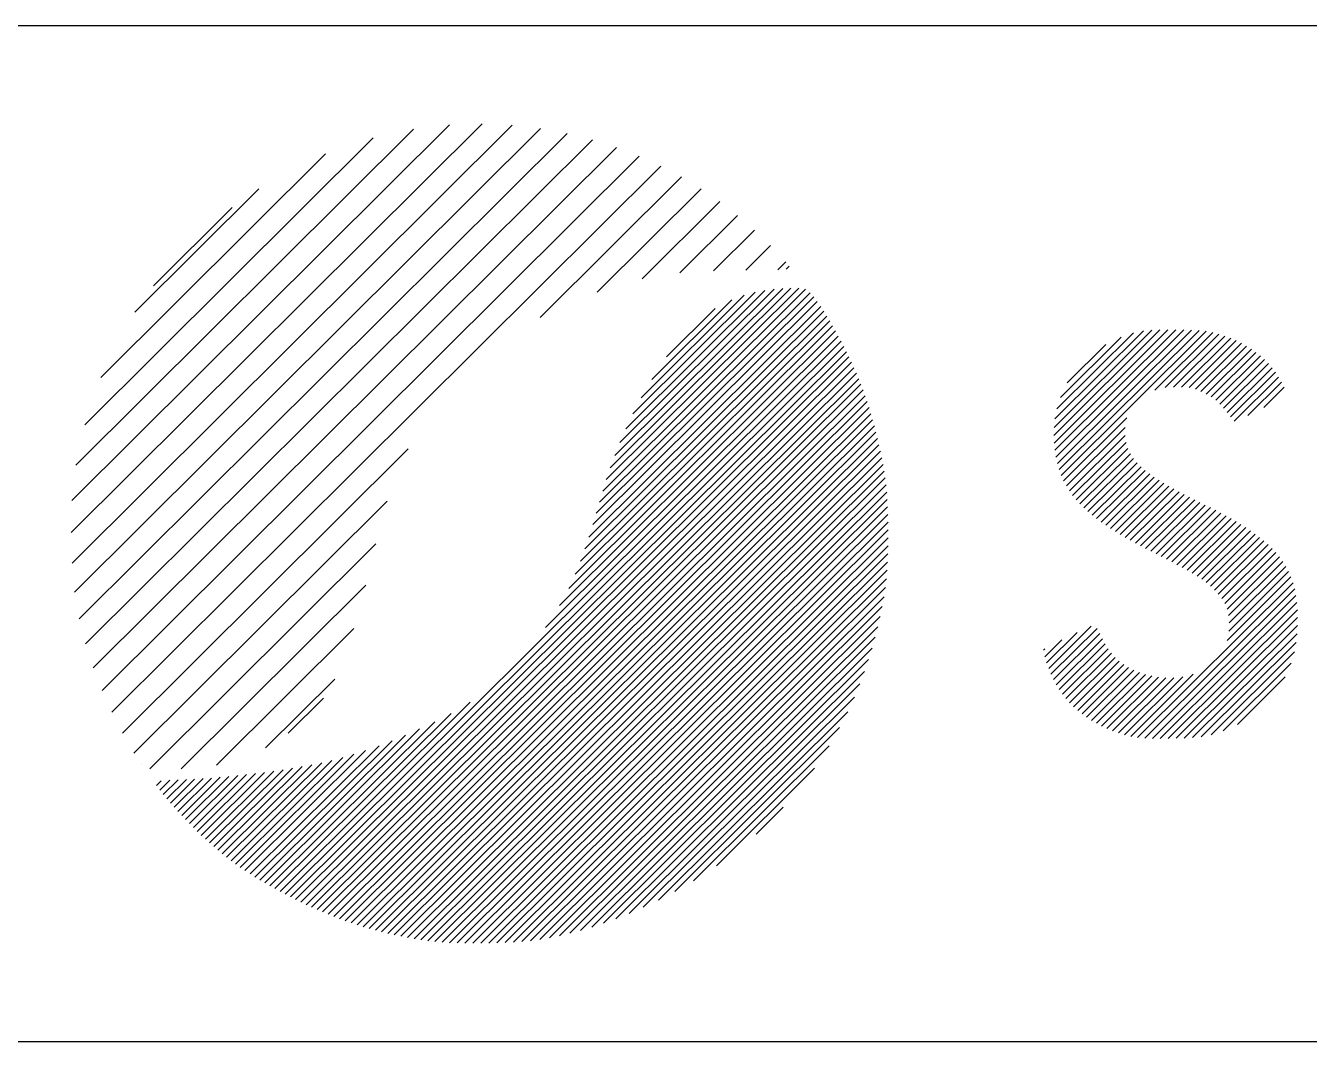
# Model space of a CAD drawing. Extents: x 0 to 421, y 0 to 297.
# Drawn here: x 186.57 to 207.29, y -0.15 to 16.25 of the extents above; entities that cross this region are included whole.
import ezdxf

# ---------------------------------------------------------------- set-up
doc = ezdxf.new("R2010")
doc.units = 0
doc.layers.get('0').update_dxf_attribs({"color": 15, "linetype": 'CONTINUOUS'})
doc.layers.add('SCD_DRAW', color=11, linetype='CONTINUOUS')

# ---------------------------------------------------------------- blocks, each defined once
blk = doc.blocks.new('FM_A3_Rectangle_Logo')
at = {"linetype": 'CONTINUOUS'}
for p, q in [((-0.226262, 15.804123), (420.273738, 15.804123)), ((186.885478, 7.616846), (193.516599, 14.217267)), ((186.885478, 7.616846), (193.516599, 14.217267)), ((186.896844, 8.134498), (192.990997, 14.200437)), ((186.896844, 8.134498), (192.990997, 14.200437)), ((186.897601, 7.120272), (194.005831, 14.195593)), ((186.897601, 7.120272), (194.005831, 14.195593)), ((186.939586, 6.65425), (194.462819, 14.142653)), ((186.939586, 6.65425), (194.462819, 14.142653)), ((186.959023, 8.704634), (192.412791, 14.133153)), ((186.959023, 8.704634), (192.412791, 14.133153)), ((187.013736, 6.222083), (194.891708, 14.063583)), ((187.013736, 6.222083), (194.891708, 14.063583)), ((187.104205, 9.357801), (191.761351, 13.993385)), ((187.104205, 9.357801), (191.761351, 13.993385)), ((187.116058, 5.816124), (195.298971, 13.961153)), ((187.116058, 5.816124), (195.298971, 13.961153)), ((187.239045, 5.430096), (195.685917, 13.837863)), ((187.239045, 5.430096), (195.685917, 13.837863)), ((187.36132, 10.120829), (190.989442, 13.732155)), ((187.36132, 10.120829), (190.989442, 13.732155)), ((187.382555, 5.06511), (196.053398, 13.695809)), ((187.382555, 5.06511), (196.053398, 13.695809)), ((187.540413, 4.714338), (196.403288, 13.536181)), ((187.540413, 4.714338), (196.403288, 13.536181)), ((194.456537, 11.090463), (196.736613, 13.359984)), ((194.456537, 11.090463), (196.736613, 13.359984)), ((187.913198, 11.177905), (189.911073, 13.16653)), ((187.913198, 11.177905), (189.911073, 13.16653)), ((195.376535, 11.498308), (197.054036, 13.168043)), ((195.376535, 11.498308), (197.054036, 13.168043)), ((188.211272, 11.601584), (189.480853, 12.865287)), ((188.211272, 11.601584), (189.480853, 12.865287)), ((196.103253, 11.713939), (197.356083, 12.960968)), ((196.103253, 11.713939), (197.356083, 12.960968)), ((196.708972, 11.808951), (197.643263, 12.738916)), ((196.708972, 11.808951), (197.643263, 12.738916)), ((197.255046, 11.844995), (197.914573, 12.501468)), ((197.255046, 11.844995), (197.914573, 12.501468)), ((197.776465, 11.855545), (198.175863, 12.253093)), ((197.776465, 11.855545), (198.175863, 12.253093)), ((198.290231, 11.858987), (198.423312, 11.991452)), ((198.290231, 11.858987), (198.423312, 11.991452)), ((198.427776, 11.86891), (198.475348, 11.916262)), ((198.427776, 11.86891), (198.475348, 11.916262)), ((195.360614, 7.92708), (198.87237, 11.422577)), ((195.360614, 7.92708), (198.87237, 11.422577)), ((195.414231, 8.107246), (198.812995, 11.490274)), ((195.414231, 8.107246), (198.812995, 11.490274)), ((195.466757, 8.286513), (198.740074, 11.544676)), ((195.466757, 8.286513), (198.740074, 11.544676)), ((195.523631, 8.470109), (198.628961, 11.561063)), ((195.523631, 8.470109), (198.628961, 11.561063)), ((195.58793, 8.661282), (198.503439, 11.563293)), ((195.58793, 8.661282), (198.503439, 11.563293)), ((195.660724, 8.860724), (198.370991, 11.558443)), ((195.660724, 8.860724), (198.370991, 11.558443)), ((195.743824, 9.070424), (198.23209, 11.54717)), ((195.743824, 9.070424), (198.23209, 11.54717)), ((195.839677, 9.292793), (198.084784, 11.527507)), ((195.839677, 9.292793), (198.084784, 11.527507)), ((195.952095, 9.531676), (197.926021, 11.496464)), ((195.952095, 9.531676), (197.926021, 11.496464)), ((196.087391, 9.79333), (197.750561, 11.448801)), ((196.087391, 9.79333), (197.750561, 11.448801)), ((195.176961, 7.351481), (199.034532, 11.191192)), ((195.176961, 7.351481), (199.034532, 11.191192)), ((195.240612, 7.541822), (198.984282, 11.26816)), ((195.240612, 7.541822), (198.984282, 11.26816)), ((195.304919, 7.744657), (198.927267, 11.350235)), ((195.304919, 7.744657), (198.927267, 11.350235)), ((196.257875, 10.090016), (197.547347, 11.373518)), ((196.257875, 10.090016), (197.547347, 11.373518)), ((196.495243, 10.453269), (197.282623, 11.237003)), ((196.495243, 10.453269), (197.282623, 11.237003)), ((195.022425, 6.944124), (199.130918, 11.033596)), ((195.022425, 6.944124), (199.130918, 11.033596)), ((195.105848, 7.153712), (199.083384, 11.112834)), ((195.105848, 7.153712), (199.083384, 11.112834)), ((194.540447, 6.082705), (199.268588, 10.788956)), ((194.540447, 6.082705), (199.268588, 10.788956)), ((194.769205, 6.438105), (199.223395, 10.871675)), ((194.769205, 6.438105), (199.223395, 10.871675)), ((194.916128, 6.711333), (199.17761, 10.953087)), ((194.916128, 6.711333), (199.17761, 10.953087)), ((202.747398, 9.181772), (204.461555, 10.887993)), ((202.747398, 9.181772), (204.461555, 10.887993)), ((202.751135, 9.312477), (204.33098, 10.885007)), ((202.751135, 9.312477), (204.33098, 10.885007)), ((202.752394, 9.05972), (204.59008, 10.888898)), ((202.752394, 9.05972), (204.59008, 10.888898)), ((202.764429, 8.944715), (204.71788, 10.889122)), ((202.764429, 8.944715), (204.71788, 10.889122)), ((202.766248, 9.454504), (204.193428, 10.875077)), ((202.766248, 9.454504), (204.193428, 10.875077)), ((202.782342, 8.83556), (204.845009, 10.888678)), ((202.782342, 8.83556), (204.845009, 10.888678)), ((202.797323, 9.612379), (204.031869, 10.84121)), ((202.797323, 9.612379), (204.031869, 10.84121)), ((202.805428, 8.731599), (204.970519, 10.886666)), ((202.805428, 8.731599), (204.970519, 10.886666)), ((202.833791, 8.632846), (205.092587, 10.881185)), ((202.833791, 8.632846), (205.092587, 10.881185)), ((202.86749, 8.539404), (205.207887, 10.868966)), ((202.86749, 8.539404), (205.207887, 10.868966)), ((204.376997, 9.915405), (205.313906, 10.847977)), ((204.376997, 9.915405), (205.313906, 10.847977)), ((204.546385, 9.957025), (205.414133, 10.820755)), ((204.546385, 9.957025), (205.414133, 10.820755)), ((204.682583, 9.965607), (205.510666, 10.789856)), ((204.682583, 9.965607), (205.510666, 10.789856)), ((190.339249, 1.773972), (199.312719, 10.705898)), ((190.339249, 1.773972), (199.312719, 10.705898)), ((190.423151, 1.7305), (199.356063, 10.622056)), ((190.423151, 1.7305), (199.356063, 10.622056)), ((202.853944, 9.795723), (203.837271, 10.774498)), ((202.853944, 9.795723), (203.837271, 10.774498)), ((202.965256, 10.033505), (203.589953, 10.65531)), ((202.965256, 10.033505), (203.589953, 10.65531)), ((202.965256, 10.033505), (203.589953, 10.65531)), ((204.811063, 9.966256), (205.603573, 10.755097)), ((204.811063, 9.966256), (205.603573, 10.755097)), ((204.931125, 9.958777), (205.692571, 10.716698)), ((204.931125, 9.958777), (205.692571, 10.716698)), ((205.033207, 9.933401), (205.777901, 10.674648)), ((205.033207, 9.933401), (205.777901, 10.674648)), ((205.122493, 9.895327), (205.859569, 10.62899)), ((205.122493, 9.895327), (205.859569, 10.62899)), ((205.207803, 9.853257), (205.937627, 10.579702)), ((205.207803, 9.853257), (205.937627, 10.579702)), ((190.50784, 1.687507), (199.398722, 10.537227)), ((190.50784, 1.687507), (199.398722, 10.537227)), ((190.592969, 1.645257), (199.440474, 10.451802)), ((190.592969, 1.645257), (199.440474, 10.451802)), ((190.679025, 1.60393), (199.481392, 10.365545)), ((190.679025, 1.60393), (199.481392, 10.365545)), ((205.288859, 9.806953), (206.01203, 10.526776)), ((205.288859, 9.806953), (206.01203, 10.526776)), ((205.361935, 9.753144), (206.082495, 10.470367)), ((205.361935, 9.753144), (206.082495, 10.470367)), ((205.427414, 9.691335), (206.149434, 10.410011)), ((205.427414, 9.691335), (206.149434, 10.410011)), ((190.766057, 1.563566), (199.521423, 10.278398)), ((190.766057, 1.563566), (199.521423, 10.278398)), ((190.85408, 1.524196), (199.560488, 10.190296)), ((190.85408, 1.524196), (199.560488, 10.190296)), ((205.487817, 9.624473), (206.212492, 10.345793)), ((205.487817, 9.624473), (206.212492, 10.345793)), ((205.545816, 9.554699), (206.271766, 10.277287)), ((205.545816, 9.554699), (206.271766, 10.277287)), ((205.602294, 9.483929), (206.326591, 10.204874)), ((205.602294, 9.483929), (206.326591, 10.204874)), ((190.943126, 1.485845), (199.59848, 10.101128)), ((190.943126, 1.485845), (199.59848, 10.101128)), ((191.032076, 1.449008), (199.634789, 10.011894)), ((191.032076, 1.449008), (199.634789, 10.011894)), ((205.658288, 9.41268), (206.376994, 10.128059)), ((205.658288, 9.41268), (206.376994, 10.128059)), ((205.880443, 9.506826), (206.423526, 10.047395)), ((205.880443, 9.506826), (206.423526, 10.047395)), ((206.137331, 9.635539), (206.466426, 9.963111)), ((206.137331, 9.635539), (206.466426, 9.963111)), ((191.123243, 1.412769), (199.670134, 9.920091)), ((191.123243, 1.412769), (199.670134, 9.920091)), ((191.215523, 1.377636), (199.70369, 9.826506)), ((191.215523, 1.377636), (199.70369, 9.826506)), ((191.309464, 1.343456), (199.735696, 9.730678)), ((191.309464, 1.343456), (199.735696, 9.730678)), ((191.404067, 1.310636), (199.766107, 9.633962)), ((191.404067, 1.310636), (199.766107, 9.633962)), ((191.499877, 1.279018), (199.795291, 9.536027)), ((191.499877, 1.279018), (199.795291, 9.536027)), ((191.59683, 1.248665), (199.823344, 9.437093)), ((191.59683, 1.248665), (199.823344, 9.437093)), ((191.695156, 1.21955), (199.850397, 9.337036)), ((191.695156, 1.21955), (199.850397, 9.337036)), ((202.90628, 8.451497), (203.926373, 9.466867)), ((202.90628, 8.451497), (203.926373, 9.466867)), ((191.794791, 1.191739), (199.87646, 9.235993)), ((191.794791, 1.191739), (199.87646, 9.235993)), ((191.894518, 1.165587), (199.90124, 9.135241)), ((191.894518, 1.165587), (199.90124, 9.135241)), ((202.950227, 8.368256), (203.89765, 9.311293)), ((202.950227, 8.368256), (203.89765, 9.311293)), ((202.998889, 8.289707), (203.897465, 9.184123)), ((202.998889, 8.289707), (203.897465, 9.184123)), ((187.710325, 4.375484), (192.323588, 8.96739)), ((187.710325, 4.375484), (192.323588, 8.96739)), ((191.996865, 1.140476), (199.925338, 9.032242)), ((191.996865, 1.140476), (199.925338, 9.032242)), ((192.100633, 1.116778), (199.948388, 8.928201)), ((192.100633, 1.116778), (199.948388, 8.928201)), ((203.052004, 8.215341), (203.913338, 9.072687)), ((203.052004, 8.215341), (203.913338, 9.072687)), ((203.108972, 8.14506), (203.943086, 8.975312)), ((203.108972, 8.14506), (203.943086, 8.975312)), ((192.205527, 1.094599), (199.970236, 8.823361)), ((192.205527, 1.094599), (199.970236, 8.823361)), ((192.312246, 1.073839), (199.990882, 8.716926)), ((192.312246, 1.073839), (199.990882, 8.716926)), ((203.169499, 8.078321), (203.984397, 8.889447)), ((203.169499, 8.078321), (203.984397, 8.889447)), ((203.233185, 8.014766), (204.034938, 8.812807)), ((203.233185, 8.014766), (204.034938, 8.812807)), ((203.299716, 7.954004), (204.092764, 8.74338)), ((203.299716, 7.954004), (204.092764, 8.74338)), ((192.420502, 1.054609), (200.010037, 8.609007)), ((192.420502, 1.054609), (200.010037, 8.609007)), ((192.530221, 1.036968), (200.027125, 8.499164)), ((192.530221, 1.036968), (200.027125, 8.499164)), ((203.36875, 7.895733), (204.156289, 8.679626)), ((203.36875, 7.895733), (204.156289, 8.679626)), ((203.439747, 7.839854), (204.224059, 8.620536)), ((203.439747, 7.839854), (204.224059, 8.620536)), ((203.51294, 7.785724), (204.295618, 8.564779)), ((203.51294, 7.785724), (204.295618, 8.564779)), ((203.587859, 7.733311), (204.370029, 8.511859)), ((203.587859, 7.733311), (204.370029, 8.511859)), ((192.641674, 1.02092), (200.040576, 8.385568)), ((192.641674, 1.02092), (200.040576, 8.385568)), ((203.664618, 7.682209), (204.447061, 8.46103)), ((203.664618, 7.682209), (204.447061, 8.46103)), ((203.742413, 7.632659), (204.52566, 8.41228)), ((203.742413, 7.632659), (204.52566, 8.41228)), ((203.821399, 7.584295), (204.605802, 8.365066)), ((203.821399, 7.584295), (204.605802, 8.365066)), ((203.901438, 7.536983), (204.68722, 8.319127)), ((203.901438, 7.536983), (204.68722, 8.319127)), ((187.896037, 4.052442), (191.98382, 8.1213)), ((187.896037, 4.052442), (191.98382, 8.1213)), ((192.755248, 1.006984), (200.051054, 8.269012)), ((192.755248, 1.006984), (200.051054, 8.269012)), ((192.873389, 0.997087), (200.05926, 8.14969)), ((192.873389, 0.997087), (200.05926, 8.14969)), ((203.982417, 7.490602), (204.769708, 8.274248)), ((203.982417, 7.490602), (204.769708, 8.274248)), ((204.064228, 7.445049), (204.853091, 8.23026)), ((204.064228, 7.445049), (204.853091, 8.23026)), ((204.146783, 7.400232), (204.937232, 8.187022)), ((204.146783, 7.400232), (204.937232, 8.187022)), ((204.229994, 7.356073), (205.022011, 8.144423)), ((204.229994, 7.356073), (205.022011, 8.144423)), ((204.313795, 7.312501), (205.107335, 8.102367)), ((204.313795, 7.312501), (205.107335, 8.102367)), ((192.994106, 0.990261), (200.065518, 8.028934)), ((192.994106, 0.990261), (200.065518, 8.028934)), ((193.117078, 0.985678), (200.070098, 7.906508)), ((193.117078, 0.985678), (200.070098, 7.906508)), ((204.398105, 7.269461), (205.192853, 8.060529)), ((204.398105, 7.269461), (205.192853, 8.060529)), ((204.482708, 7.226686), (205.277809, 8.018106)), ((204.482708, 7.226686), (205.277809, 8.018106)), ((204.567113, 7.183716), (205.362064, 7.974987)), ((204.567113, 7.183716), (205.362064, 7.974987)), ((204.651345, 7.140386), (205.445656, 7.93102)), ((204.651345, 7.140386), (205.445656, 7.93102)), ((204.735033, 7.096702), (205.528241, 7.886237)), ((204.735033, 7.096702), (205.528241, 7.886237)), ((193.241783, 0.982927), (200.073131, 7.782649)), ((193.241783, 0.982927), (200.073131, 7.782649)), ((204.81812, 7.05242), (205.609832, 7.840466)), ((204.81812, 7.05242), (205.609832, 7.840466)), ((204.900217, 7.007339), (205.690186, 7.793651)), ((204.900217, 7.007339), (205.690186, 7.793651)), ((204.981159, 6.960922), (205.769401, 7.745515)), ((204.981159, 6.960922), (205.769401, 7.745515)), ((205.060221, 6.912633), (205.847197, 7.695965)), ((205.060221, 6.912633), (205.847197, 7.695965)), ((193.368201, 0.981775), (200.074686, 7.657212)), ((193.368201, 0.981775), (200.074686, 7.657212)), ((193.496112, 0.98211), (200.074759, 7.530299)), ((193.496112, 0.98211), (200.074759, 7.530299)), ((193.496112, 0.98211), (200.074759, 7.530299)), ((193.496112, 0.98211), (200.074759, 7.530299)), ((205.136322, 6.861798), (205.923153, 7.644987)), ((205.136322, 6.861798), (205.923153, 7.644987)), ((205.208981, 6.807135), (205.997549, 7.592053)), ((205.208981, 6.807135), (205.997549, 7.592053)), ((205.277343, 6.748197), (206.069908, 7.537092)), ((205.277343, 6.748197), (206.069908, 7.537092)), ((205.341598, 6.685602), (206.139735, 7.480044)), ((205.341598, 6.685602), (206.139735, 7.480044)), ((188.15317, 3.800661), (191.803559, 7.43415)), ((188.15317, 3.800661), (191.803559, 7.43415)), ((193.625489, 0.983902), (200.073288, 7.401851)), ((193.625489, 0.983902), (200.073288, 7.401851)), ((193.75638, 0.987203), (200.070135, 7.271727)), ((193.75638, 0.987203), (200.070135, 7.271727)), ((193.75638, 0.987203), (200.070135, 7.271727)), ((205.4029, 6.619636), (206.207217, 7.420229)), ((205.4029, 6.619636), (206.207217, 7.420229)), ((205.459487, 6.548976), (206.271788, 7.357516)), ((205.459487, 6.548976), (206.271788, 7.357516)), ((205.508651, 6.47021), (206.333426, 7.291167)), ((205.508651, 6.47021), (206.333426, 7.291167)), ((193.888934, 0.992158), (200.065049, 7.13968)), ((193.888934, 0.992158), (200.065049, 7.13968)), ((205.545928, 6.38033), (206.391051, 7.22154)), ((205.545928, 6.38033), (206.391051, 7.22154)), ((205.568382, 6.275695), (206.444604, 7.14786)), ((205.568382, 6.275695), (206.444604, 7.14786)), ((205.576225, 6.156211), (206.493771, 7.069509)), ((205.576225, 6.156211), (206.493771, 7.069509)), ((194.023441, 0.999058), (200.05759, 7.005271)), ((194.023441, 0.999058), (200.05759, 7.005271)), ((194.160417, 1.008455), (200.046945, 6.867731)), ((194.160417, 1.008455), (200.046945, 6.867731)), ((205.545186, 5.871346), (206.576653, 6.898038)), ((205.545186, 5.871346), (206.576653, 6.898038)), ((205.571919, 6.02494), (206.537882, 6.986431)), ((205.571919, 6.02494), (206.537882, 6.986431)), ((188.659301, 3.796547), (191.640271, 6.763717)), ((188.659301, 3.796547), (191.640271, 6.763717)), ((194.301134, 1.021536), (200.031326, 6.725199)), ((194.301134, 1.021536), (200.031326, 6.725199)), ((204.098363, 4.304227), (206.60972, 6.803958)), ((204.098363, 4.304227), (206.60972, 6.803958)), ((204.216253, 4.294587), (206.63679, 6.703918)), ((204.216253, 4.294587), (206.63679, 6.703918)), ((194.448937, 1.041669), (200.007471, 6.57447)), ((194.448937, 1.041669), (200.007471, 6.57447)), ((204.33939, 4.290169), (206.657684, 6.59773)), ((204.33939, 4.290169), (206.657684, 6.59773)), ((204.464207, 4.289034), (206.672207, 6.486811)), ((204.464207, 4.289034), (206.672207, 6.486811)), ((194.605076, 1.070061), (199.978807, 6.418914)), ((194.605076, 1.070061), (199.978807, 6.418914)), ((194.765977, 1.103233), (199.94584, 6.259114)), ((194.765977, 1.103233), (199.94584, 6.259114)), ((204.592801, 4.290047), (206.680836, 6.368415)), ((204.592801, 4.290047), (206.680836, 6.368415)), ((204.72285, 4.292509), (206.683599, 6.244181)), ((204.72285, 4.292509), (206.683599, 6.244181)), ((189.230148, 3.85725), (191.449999, 6.066823)), ((189.230148, 3.85725), (191.449999, 6.066823)), ((194.932557, 1.142057), (199.908038, 6.094502)), ((194.932557, 1.142057), (199.908038, 6.094502)), ((202.665014, 5.417408), (203.351657, 6.100872)), ((202.665014, 5.417408), (203.351657, 6.100872)), ((202.701736, 5.326975), (203.445819, 6.067613)), ((202.701736, 5.326975), (203.445819, 6.067613)), ((204.854789, 4.29615), (206.680875, 6.113783)), ((204.854789, 4.29615), (206.680875, 6.113783)), ((195.105779, 1.187537), (199.864774, 5.924499)), ((195.105779, 1.187537), (199.864774, 5.924499)), ((202.601088, 5.607723), (202.875695, 5.881059)), ((202.601088, 5.607723), (202.875695, 5.881059)), ((202.631151, 5.510687), (203.123136, 6.000394)), ((202.631151, 5.510687), (203.123136, 6.000394)), ((202.741483, 5.239366), (203.49181, 5.98622)), ((202.741483, 5.239366), (203.49181, 5.98622)), ((202.78522, 5.155916), (203.533625, 5.900856)), ((202.78522, 5.155916), (203.533625, 5.900856)), ((202.83403, 5.077515), (203.577676, 5.817719)), ((202.83403, 5.077515), (203.577676, 5.817719)), ((204.988529, 4.302287), (206.674522, 5.980474)), ((204.988529, 4.302287), (206.674522, 5.980474)), ((205.128957, 4.31508), (206.662509, 5.841532)), ((205.128957, 4.31508), (206.662509, 5.841532)), ((195.286967, 1.240901), (199.815211, 5.748181)), ((195.286967, 1.240901), (199.815211, 5.748181)), ((202.583636, 5.717337), (202.604526, 5.73813)), ((202.583636, 5.717337), (202.604526, 5.73813)), ((202.88672, 5.003164), (203.626322, 5.739342)), ((202.88672, 5.003164), (203.626322, 5.739342)), ((202.943249, 4.932447), (203.680239, 5.666025)), ((202.943249, 4.932447), (203.680239, 5.666025)), ((203.003391, 4.865325), (203.739849, 5.598374)), ((203.003391, 4.865325), (203.739849, 5.598374)), ((205.288821, 4.347347), (206.634304, 5.686601)), ((205.288821, 4.347347), (206.634304, 5.686601)), ((195.477443, 1.303511), (199.758329, 5.564578)), ((195.477443, 1.303511), (199.758329, 5.564578)), ((203.066818, 4.801876), (203.805335, 5.536973)), ((203.066818, 4.801876), (203.805335, 5.536973)), ((203.133844, 4.741606), (203.877386, 5.481706)), ((203.133844, 4.741606), (203.877386, 5.481706)), ((203.204209, 4.68466), (203.955925, 5.432896)), ((203.204209, 4.68466), (203.955925, 5.432896)), ((203.277616, 4.631175), (204.040601, 5.390628)), ((203.277616, 4.631175), (204.040601, 5.390628)), ((205.481162, 4.411812), (206.577292, 5.502868)), ((205.481162, 4.411812), (206.577292, 5.502868)), ((190.021016, 4.136), (191.139716, 5.249521)), ((190.021016, 4.136), (191.139716, 5.249521)), ((195.677996, 1.376618), (199.693025, 5.373058)), ((195.677996, 1.376618), (199.693025, 5.373058)), ((203.35455, 4.580768), (204.131775, 5.354395)), ((203.35455, 4.580768), (204.131775, 5.354395)), ((203.43477, 4.533633), (204.228805, 5.323992)), ((203.43477, 4.533633), (204.228805, 5.323992)), ((203.518787, 4.489558), (204.331813, 5.29882)), ((203.518787, 4.489558), (204.331813, 5.29882)), ((203.605707, 4.449091), (204.440441, 5.279961)), ((203.605707, 4.449091), (204.440441, 5.279961)), ((203.69607, 4.41205), (204.557634, 5.269626)), ((203.69607, 4.41205), (204.557634, 5.269626)), ((203.790207, 4.378462), (204.68601, 5.270118)), ((203.790207, 4.378462), (204.68601, 5.270118)), ((203.887803, 4.348621), (204.829409, 5.285868)), ((203.887803, 4.348621), (204.829409, 5.285868)), ((203.989249, 4.322612), (204.999324, 5.328011)), ((203.989249, 4.322612), (204.999324, 5.328011)), ((205.712483, 4.515077), (206.483249, 5.282275)), ((205.712483, 4.515077), (206.483249, 5.282275)), ((195.891775, 1.462421), (199.616957, 5.170358)), ((195.891775, 1.462421), (199.616957, 5.170358)), ((190.255992, 1.818085), (193.327343, 4.875217)), ((190.255992, 1.818085), (193.327343, 4.875217)), ((190.388058, 4.374358), (190.955239, 4.938913)), ((190.388058, 4.374358), (190.955239, 4.938913)), ((196.119751, 1.562357), (199.527686, 4.954515)), ((196.119751, 1.562357), (199.527686, 4.954515)), ((190.172982, 1.863161), (193.017819, 4.694828)), ((190.172982, 1.863161), (193.017819, 4.694828)), ((196.36397, 1.67821), (199.420924, 4.721011)), ((196.36397, 1.67821), (199.420924, 4.721011)), ((190.010303, 1.955206), (192.509861, 4.443192)), ((190.010303, 1.955206), (192.509861, 4.443192)), ((190.091218, 1.908762), (192.753203, 4.558422)), ((190.091218, 1.908762), (192.753203, 4.558422)), ((196.629609, 1.815634), (199.290322, 4.464029)), ((196.629609, 1.815634), (199.290322, 4.464029)), ((205.262046, 4.406812), (205.262046, 4.406812)), ((189.773571, 2.100091), (191.855736, 4.172616)), ((189.773571, 2.100091), (191.855736, 4.172616)), ((189.851552, 2.050726), (192.063877, 4.252809)), ((189.851552, 2.050726), (192.063877, 4.252809)), ((189.930574, 2.002398), (192.28165, 4.342589)), ((189.930574, 2.002398), (192.28165, 4.342589)), ((196.932219, 1.989858), (199.122725, 4.170223)), ((196.932219, 1.989858), (199.122725, 4.170223)), ((203.994846, 4.321319), (203.994846, 4.321319)), ((189.539578, 2.25979), (191.267086, 3.9793)), ((189.539578, 2.25979), (191.267086, 3.9793)), ((189.613935, 2.207005), (191.448236, 4.032815)), ((189.613935, 2.207005), (191.448236, 4.032815)), ((189.689573, 2.155309), (191.63826, 4.094974)), ((189.689573, 2.155309), (191.63826, 4.094974)), ((188.026395, 3.87467), (188.026395, 3.87467)), ((188.985028, 2.723849), (190.00761, 3.741697)), ((188.985028, 2.723849), (190.00761, 3.741697)), ((189.050677, 2.662209), (190.155984, 3.762398)), ((189.050677, 2.662209), (190.155984, 3.762398)), ((189.117258, 2.601496), (190.306092, 3.784827)), ((189.117258, 2.601496), (190.306092, 3.784827)), ((189.184823, 2.541789), (190.45809, 3.809161)), ((189.184823, 2.541789), (190.45809, 3.809161)), ((189.253461, 2.483124), (190.612319, 3.835691)), ((189.253461, 2.483124), (190.612319, 3.835691)), ((189.275351, 3.932081), (189.275351, 3.932081)), ((189.323211, 2.425566), (190.769193, 3.864854)), ((189.323211, 2.425566), (190.769193, 3.864854)), ((189.394218, 2.369073), (190.929684, 3.897431)), ((189.394218, 2.369073), (190.929684, 3.897431)), ((189.466302, 2.313838), (191.09467, 3.934668)), ((189.466302, 2.313838), (191.09467, 3.934668)), ((197.303999, 2.23297), (198.885894, 3.807541)), ((197.303999, 2.23297), (198.885894, 3.807541)), ((188.261298, 3.527372), (188.337863, 3.603582)), ((188.261298, 3.527372), (188.337863, 3.603582)), ((188.314775, 3.453616), (188.476519, 3.614611)), ((188.314775, 3.453616), (188.476519, 3.614611)), ((188.37112, 3.382716), (188.611767, 3.622248)), ((188.37112, 3.382716), (188.611767, 3.622248)), ((188.428731, 3.313513), (188.744473, 3.627793)), ((188.428731, 3.313513), (188.744473, 3.627793)), ((188.487558, 3.245082), (188.877435, 3.633154)), ((188.487558, 3.245082), (188.877435, 3.633154)), ((188.547202, 3.177465), (189.0126, 3.640709)), ((188.547202, 3.177465), (189.0126, 3.640709)), ((188.607816, 3.110294), (189.150303, 3.650268)), ((188.607816, 3.110294), (189.150303, 3.650268)), ((188.668865, 3.044075), (189.289229, 3.661567)), ((188.668865, 3.044075), (189.289229, 3.661567)), ((188.730592, 2.978531), (189.429811, 3.674513)), ((188.730592, 2.978531), (189.429811, 3.674513)), ((188.793024, 2.913693), (189.57196, 3.689023)), ((188.793024, 2.913693), (189.57196, 3.689023)), ((188.856231, 2.849623), (189.715643, 3.705056)), ((188.856231, 2.849623), (189.715643, 3.705056)), ((188.920235, 2.786346), (189.860849, 3.722605)), ((188.920235, 2.786346), (189.860849, 3.722605)), ((197.944364, 2.743385), (198.380495, 3.177497)), ((197.944364, 2.743385), (198.380495, 3.177497)), ((193.96924, 1.05828), (193.96924, 1.05828)), ((192.699, 1.013389), (192.699, 1.013389)), ((-0.226262, -0.603703), (420.273738, -0.603703))]:
    blk.add_line(p, q, dxfattribs=at)

msp = doc.modelspace()

# ---------------------------------------------------------------- block references
at = {"layer": 'SCD_DRAW', "color": 10}
msp.add_blockref('FM_A3_Rectangle_Logo', (0.42, 0.45), dxfattribs=at)

doc.saveas('drawing.dxf')
